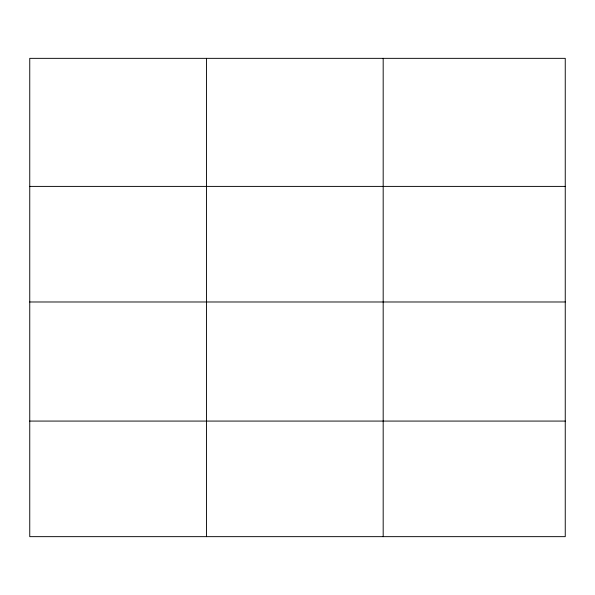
<?xml version="1.0" encoding="UTF-8"?>
<svg xmlns="http://www.w3.org/2000/svg" width="595" height="595" viewBox="0 0 595 595"><rect width="100%" height="100%" fill="white"/><g stroke="black" fill="none" stroke-linecap="round" stroke-linejoin="round"><path stroke-width="0.89" d="M565.25 301.985L565.25 58.347L29.75 58.347L29.75 536.653L565.25 536.653L565.25 301.985L29.75 301.985M29.75 186.399L565.25 186.399M29.75 421.074L565.25 421.074M383.18 58.347L383.18 536.653M206.465 58.347L206.465 536.653"/></g></svg>
